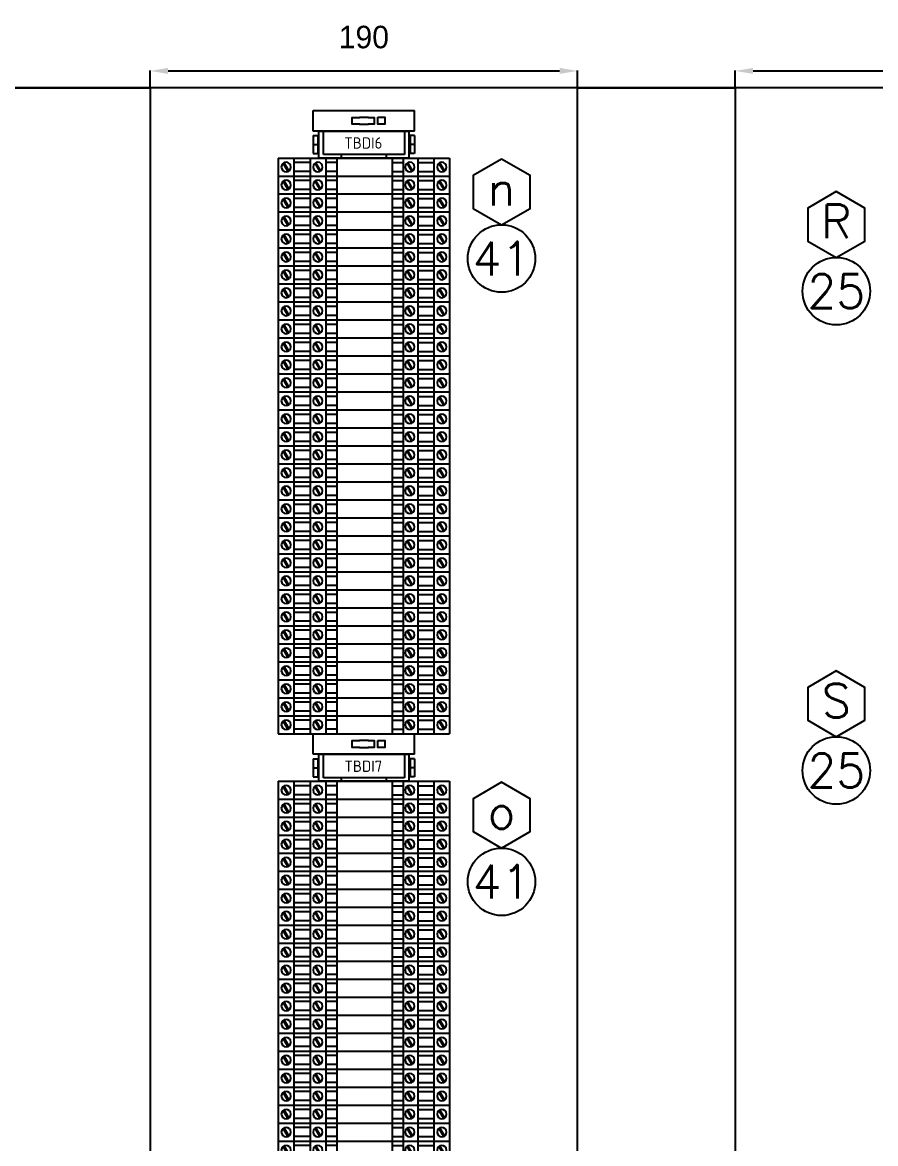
# Model space of a CAD drawing. Header units: inches. Extents: x 564911 to 603980, y 458630 to 507164.
# Drawn here: x 585151.7 to 585530.8, y 499471.5 to 499970 of the extents above; entities that cross this region are included whole.
import ezdxf
from ezdxf.enums import TextEntityAlignment as Align

# ---------------------------------------------------------------- set-up
doc = ezdxf.new("R2010")
doc.units = ezdxf.units.IN
doc.header["$MEASUREMENT"] = 0
doc.linetypes.add('HIDDEN', pattern=[0.375, 0.25, -0.125])
for name, color, linetype in [('ANN-SMTEXT', 2, 'Continuous'), ('ASHADE', 7, 'Continuous'), ('TER', 4, 'Continuous')]:
    doc.layers.add(name, color=color, linetype=linetype)
doc.styles.add('ISO3098B', font='ISO3098B.shx')
doc.styles.add('S', font='SIMPLEX.SHX')
doc.dimstyles.new('Copy of A', dxfattribs={"dimtxt": 10, "dimasz": 8, "dimexe": 0.18, "dimexo": 0.0625, "dimgap": 10, "dimtad": 1, "dimdec": 0, "dimzin": 0, "dimdsep": 46, "dimtxsty": 'Standard', "dimcen": 0.09, "dimclrd": 3, "dimclre": 3, "dimadec": 0, "dimazin": 0, "dimtfac": 1, "dimtdec": 0, "dimtofl": 0, "dimtmove": 0, "dimatfit": 1, "dimldrblk": 'CLOSEDBLANK', "dimfxl": 0, "dimtolj": 1, "dimtzin": 0, "dimarcsym": 0})

# ---------------------------------------------------------------- blocks, each defined once
blk = doc.blocks.new('STOPER')
at = {"color": 0}
for points in [[(22179.34, -20542.87), (22175.95, -20542.87), (22175.95, -20539.79), (22179.34, -20539.79)], [(22179.34, -20539.79), (22179.34, -20539.65), (22183.04, -20539.65), (22183.04, -20539.79)], [(22183.04, -20539.79), (22185.81, -20539.79), (22185.81, -20542.87), (22183.04, -20542.87)], [(22183.04, -20542.87), (22183.04, -20543.01), (22179.34, -20543.01), (22179.34, -20542.87)]]:
    blk.add_lwpolyline(points, dxfattribs=at)
blk.add_lwpolyline([(22187.35, -20539.78), (22190.43, -20539.78), (22190.43, -20542.86), (22187.35, -20542.86)], close=True, dxfattribs=at)
at = {"layer": 'TER', "color": 0}
for p, q in [((22158.68, -20545.88), (22158.68, -20536.78)), ((22158.68, -20536.78), (22203.7, -20536.78)), ((22203.7, -20545.88), (22203.7, -20536.78)), ((22203.7, -20545.88), (22158.68, -20545.88))]:
    blk.add_line(p, q, dxfattribs=at)
blk = doc.blocks.new('*D78')
at = {"color": 3, "linetype": 'HIDDEN', "lineweight": -2}
for p, q in [((585208.44, 499940.94), (585208.44, 499948.62)), ((585398.44, 499940.94), (585398.44, 499948.62))]:
    blk.add_line(p, q, dxfattribs=at)
at = {"color": 3, "lineweight": -2}
blk.add_line((585216.44, 499948.44), (585390.44, 499948.44), dxfattribs=at)
at = {"color": 3}
for points in [[(585216.44, 499949.78), (585216.44, 499947.11), (585208.44, 499948.44)], [(585390.44, 499949.78), (585390.44, 499947.11), (585398.44, 499948.44)]]:
    blk.add_solid(points, dxfattribs=at)
at = {"layer": 'DEFPOINTS', "color": 0}
for p in [(585398.44, 499948.44), (585208.44, 499940.88), (585398.44, 499940.88)]:
    blk.add_point(p, dxfattribs=at)
at = {"color": 0, "insert": (585303.44, 499963.44), "char_height": 10, "attachment_point": 5}
blk.add_mtext('\\A1;190', dxfattribs=at)
blk = doc.blocks.new('_ClosedBlank')
at = {"color": 0, "linetype": 'ByBlock', "lineweight": -2}
for p, q in [((-1, 0.167), (0, 0)), ((-1, 0.167), (-1, -0.167)), ((0, 0), (-1, -0.167))]:
    blk.add_line(p, q, dxfattribs=at)
blk = doc.blocks.new('*D79')
at = {"color": 3, "linetype": 'HIDDEN', "lineweight": -2}
for p, q in [((585468.44, 499940.94), (585468.44, 499948.62)), ((585658.44, 499940.94), (585658.44, 499948.62))]:
    blk.add_line(p, q, dxfattribs=at)
at = {"color": 3, "lineweight": -2}
blk.add_line((585476.44, 499948.44), (585650.44, 499948.44), dxfattribs=at)
at = {"color": 3}
for points in [[(585476.44, 499949.78), (585476.44, 499947.11), (585468.44, 499948.44)], [(585650.44, 499949.78), (585650.44, 499947.11), (585658.44, 499948.44)]]:
    blk.add_solid(points, dxfattribs=at)
at = {"layer": 'DEFPOINTS', "color": 0}
for p in [(585658.44, 499948.44), (585468.44, 499940.88), (585658.44, 499940.88)]:
    blk.add_point(p, dxfattribs=at)
at = {"color": 0, "insert": (585563.44, 499963.44), "char_height": 10, "attachment_point": 5}
blk.add_mtext('\\A1;190', dxfattribs=at)
blk = doc.blocks.new('AB1492-GM35')
at = {"color": 4}
for p, q in [((5059.57, 1341.24), (5067.57, 1341.24)), ((5059.57, 1341.24), (5059.57, 1338.74)), ((5063.57, 1341.24), (5063.57, 1339.24)), ((5067.57, 1341.24), (5067.57, 1338.74)), ((5057.57, 1338.74), (5069.57, 1338.74)), ((5057.57, 1298.74), (5057.57, 1338.74)), ((5057.57, 1336.74), (5068.07, 1336.74)), ((5059.57, 1339.24), (5067.57, 1339.24)), ((5068.07, 1336.74), (5068.07, 1328.74)), ((5069.57, 1338.74), (5069.57, 1298.74)), ((5069.57, 1328.74), (5068.07, 1328.74)), ((5068.07, 1328.74), (5068.07, 1308.74)), ((5068.07, 1308.74), (5068.07, 1300.74)), ((5069.57, 1308.74), (5068.07, 1308.74)), ((5068.07, 1300.74), (5057.57, 1300.74)), ((5069.57, 1298.74), (5057.57, 1298.74)), ((5059.57, 1296.24), (5059.57, 1298.74)), ((5059.57, 1298.24), (5067.57, 1298.24)), ((5059.57, 1296.24), (5067.57, 1296.24)), ((5063.57, 1296.24), (5063.57, 1298.24)), ((5067.57, 1296.24), (5067.57, 1298.74))]:
    blk.add_line(p, q, dxfattribs=at)
at = {"style": 'ISO3098B'}
for tag, p in [('A', (5060.59, 1318.74)), ('B', (5064.59, 1318.74))]:
    blk.add_attdef(tag, text='', height=3, rotation=90, dxfattribs=at).set_placement(p, align=Align.MIDDLE_CENTER)
blk = doc.blocks.new('1492JD3FB')
at = {"color": 90}
for p, q in [((579692.66, 513553.91, -2.05), (579692.66, 513545.91, -2.05)), ((579692.66, 513553.91), (579692.66, 513545.91)), ((579692.66, 513553.91), (579768.86, 513553.91)), ((579697.03, 513548), (579694.94, 513551.62)), ((579697.38, 513548.2), (579695.29, 513551.82)), ((579699.66, 513553.91, 28.8), (579699.66, 513545.91, 28.8)), ((579699.66, 513553.91, 28.8), (579699.66, 513545.91, 28.8)), ((579706.81, 513551.91, 57.59), (579699.66, 513551.91, 57.59)), ((579706.81, 513553.91, 28.8), (579706.81, 513545.91, 28.8)), ((579706.81, 513553.91, 28.8), (579706.81, 513545.91, 28.8)), ((579711.18, 513548), (579709.09, 513551.62)), ((579711.53, 513548.2), (579709.44, 513551.82)), ((579713.81, 513553.91, 28.8), (579713.81, 513545.91, 28.8)), ((579713.81, 513553.91, 28.8), (579713.81, 513545.91, 28.8)), ((579718.72, 513551.91, 28.8), (579713.81, 513551.91, 28.8)), ((579718.72, 513553.91, 47.95), (579718.72, 513545.91, 47.95)), ((579743.3, 513553.91, 19.15), (579743.3, 513545.91, 19.15)), ((579743.3, 513551.91), (579748.21, 513551.91)), ((579748.21, 513553.91, 29.8), (579748.21, 513545.91, 29.8)), ((579748.21, 513553.91, 35.7), (579748.21, 513545.91, 35.7)), ((579752.08, 513548), (579749.99, 513551.62)), ((579752.43, 513548.2), (579750.34, 513551.82)), ((579754.71, 513553.91, 28.8), (579754.71, 513545.91, 28.8)), ((579754.71, 513553.91, 28.8), (579754.71, 513545.91, 28.8)), ((579754.71, 513551.91, 57.59), (579761.86, 513551.91, 57.59)), ((579761.86, 513553.91, 28.8), (579761.86, 513545.91, 28.8)), ((579761.86, 513553.91, 28.8), (579761.86, 513545.91, 28.8)), ((579766.23, 513548), (579764.14, 513551.62)), ((579766.58, 513548.2), (579764.49, 513551.82)), ((579768.86, 513553.91, -2.05), (579768.86, 513545.91, -2.05)), ((579768.86, 513553.91), (579768.86, 513545.91)), ((579692.66, 513545.91), (579768.86, 513545.91)), ((579706.81, 513547.91, 57.59), (579699.66, 513547.91, 57.59)), ((579718.72, 513547.91, 28.8), (579713.81, 513547.91, 28.8)), ((579743.3, 513547.91), (579748.21, 513547.91)), ((579754.71, 513547.91, 57.59), (579761.86, 513547.91, 57.59))]:
    blk.add_line(p, q, dxfattribs=at)
at = {"color": 90, "extrusion": (-1, 1.15876e-15, 2.20861e-14)}
for p, q in [((579692.66, 513553.91, -2.05), (579692.66, 513545.91, -2.05)), ((579692.66, 513553.91), (579692.66, 513545.91)), ((579692.66, 513545.91), (579692.66, 513545.91, -2.05)), ((579692.66, 513545.91, -2.05), (579692.66, 513545.91)), ((579692.66, 513545.91), (579692.66, 513545.91, 2.05)), ((579692.66, 513545.91, 2.05), (579692.66, 513545.91))]:
    blk.add_line(p, q, dxfattribs=at)
at = {"color": 90, "extrusion": (-1, 1.15876e-15, 4.30509e-10)}
for p, q in [((579748.21, 513553.91, 29.8), (579748.21, 513545.91, 29.8)), ((579748.21, 513553.91, 35.7), (579748.21, 513545.91, 35.7))]:
    blk.add_line(p, q, dxfattribs=at)
at = {"color": 90, "extrusion": (1, -1.15876e-15, -1.1783e-16)}
for p, q in [((579768.86, 513553.91, -2.05), (579768.86, 513545.91, -2.05)), ((579768.86, 513553.91), (579768.86, 513545.91))]:
    blk.add_line(p, q, dxfattribs=at)
at = {"color": 90, "extrusion": (-1.15876e-15, -1, 4.93038e-32)}
for p, q in [((579692.66, 513545.91, -2.05), (579692.66, 513545.91)), ((579692.66, 513545.91), (579692.66, 513545.91, 2.05)), ((579695.31, 513545.91, 9.3), (579695.31, 513545.91, 9.76)), ((579695.31, 513545.91, 11.35), (579695.31, 513545.91, 11.82))]:
    blk.add_line(p, q, dxfattribs=at)
at = {"color": 90, "extrusion": (1.15876e-15, 1, -4.93038e-32)}
for p, q in [((579692.66, 513545.91), (579692.66, 513545.91, -2.05)), ((579692.66, 513545.91, 2.05), (579692.66, 513545.91)), ((579695.31, 513545.91, 9.76), (579695.31, 513545.91, 9.3)), ((579695.31, 513545.91, 11.82), (579695.31, 513545.91, 11.35))]:
    blk.add_line(p, q, dxfattribs=at)
at = {"color": 90, "extrusion": (-1, 1.15876e-15, 1.1783e-16)}
for p, q in [((579695.31, 513545.91, 9.76), (579695.31, 513545.91, 9.3)), ((579695.31, 513545.91, 9.3), (579695.31, 513545.91, 9.76)), ((579695.31, 513545.91, 11.35), (579695.31, 513545.91, 11.82)), ((579695.31, 513545.91, 11.82), (579695.31, 513545.91, 11.35))]:
    blk.add_line(p, q, dxfattribs=at)
at = {"color": 90, "extrusion": (-1.1783e-16, 2.22045e-16, -1)}
for centre in [(-579696.16, 513549.91), (-579710.31, 513549.91)]:
    blk.add_circle(centre, 2.1, dxfattribs=at)
at = {"color": 90, "extrusion": (1.1783e-16, 2.22045e-16, -1)}
for centre in [(-579751.21, 513549.91), (-579765.36, 513549.91)]:
    blk.add_circle(centre, 2.1, dxfattribs=at)

msp = doc.modelspace()

# ---------------------------------------------------------------- linework, layer by layer
at = {"color": 0}
for points in [[(585138.44372, 499940.88081), (585208.44372, 499940.88081), (585208.44372, 498270.88081), (585138.44372, 498270.88081)], [(585398.44372, 499940.88081), (585468.44372, 499940.88081), (585468.44372, 498270.88081), (585398.44372, 498270.88081)]]:
    msp.add_lwpolyline(points, close=True, dxfattribs=at)
at = {"color": 4, "elevation": 0.71885}
for points in [[(585364.6254, 499909.27438), (585351.9584, 499901.96108), (585351.9584, 499887.33448), (585364.6254, 499880.02119), (585377.2924, 499887.33448), (585377.2924, 499901.96108)], [(585364.6254, 499632.17438), (585351.9584, 499624.86108), (585351.9584, 499610.23448), (585364.6254, 499602.92119), (585377.2924, 499610.23448), (585377.2924, 499624.86108)]]:
    msp.add_lwpolyline(points, close=True, dxfattribs=at)
at = {"color": 1, "elevation": 0.71885}
for points in [[(585513.40284, 499894.76036), (585500.73583, 499887.44706), (585500.73583, 499872.82046), (585513.40284, 499865.50716), (585526.06984, 499872.82046), (585526.06984, 499887.44706)], [(585513.40284, 499681.66036), (585500.73583, 499674.34706), (585500.73583, 499659.72046), (585513.40284, 499652.40716), (585526.06984, 499659.72046), (585526.06984, 499674.34706)]]:
    msp.add_lwpolyline(points, close=True, dxfattribs=at)
at = {"color": 3}
for centre in [(585364.6254, 499865.02119, 0.71885), (585513.40284, 499850.50716, 0.71885), (585513.40284, 499637.40716, 0.71885), (585364.6254, 499587.92119, 0.71885)]:
    msp.add_circle(centre, 15, dxfattribs=at)
at = {"layer": 'ASHADE', "color": 4}
msp.add_line((586513.44372, 499940.88081), (584618.44372, 499940.88081), dxfattribs=at)
msp.add_line((586513.44372, 499940.88081), (584618.44372, 499940.88081), dxfattribs=at)
at = {"layer": 'ASHADE', "color": 0}
msp.add_line((586513.44372, 499940.88081), (584618.44372, 499940.88081), dxfattribs=at)

# ---------------------------------------------------------------- block references
at = {"color": 0}
for p in [(563122.25479, 520467.59468), (563122.25479, 520190.49468)]:
    msp.add_blockref('STOPER', p, dxfattribs=at)
ref = msp.add_blockref('AB1492-GM35', (583984.7046, 504979.29001), dxfattribs=dict(rotation=270))
ref.add_attrib('1', 'TBDI6', dxfattribs={"height": 5, "style": 'ISO3098B'}).set_placement((585303.18411, 499916.39), align=Align.MIDDLE_CENTER)
for p in [(5572.68502, -13644.191), (5572.68502, -13652.191), (5572.68502, -13660.191), (5572.68502, -13668.191), (5572.68502, -13676.191), (5572.68502, -13684.191), (5572.68502, -13692.191), (5572.68502, -13700.191), (5572.68502, -13708.191), (5572.68502, -13716.191), (5572.68502, -13724.191), (5572.68502, -13732.191), (5572.68502, -13740.191), (5572.68502, -13748.191), (5572.68502, -13756.191), (5572.68502, -13764.191), (5572.68502, -13772.191), (5572.68502, -13780.191), (5572.68502, -13788.191), (5572.68502, -13796.191), (5572.68502, -13804.191), (5572.68502, -13812.191), (5572.68502, -13820.191), (5572.68502, -13828.191), (5572.68502, -13836.191), (5572.68502, -13844.191), (5572.68502, -13852.191), (5572.68502, -13860.191), (5572.68502, -13868.191), (5572.68502, -13876.191), (5572.68502, -13884.191), (5572.68502, -13892.191), (5572.68502, -13921.291), (5572.68502, -13929.291), (5572.68502, -13937.291), (5572.68502, -13945.291), (5572.68502, -13953.291), (5572.68502, -13961.291), (5572.68502, -13969.291), (5572.68502, -13977.291), (5572.68502, -13985.291), (5572.68502, -13993.291), (5572.68502, -14001.291), (5572.68502, -14009.291), (5572.68502, -14017.291), (5572.68502, -14025.291), (5572.68502, -14033.291), (5572.68502, -14041.291), (5572.68502, -14049.291), (5572.68502, -14057.291), (5572.68502, -14065.291), (5572.68502, -14073.291), (5572.68502, -14081.291)]:
    msp.add_blockref('1492JD3FB', p)
ref = msp.add_blockref('AB1492-GM35', (583984.7046, 504702.19001), dxfattribs=dict(rotation=270))
ref.add_attrib('1', 'TBDI7', dxfattribs={"height": 5, "style": 'ISO3098B'}).set_placement((585303.18411, 499639.29), align=Align.MIDDLE_CENTER)

# ---------------------------------------------------------------- texts
at = {"color": 4, "style": 'S'}
for s, p in [('n', (585364.6254, 499896.10284, 0.71885)), ('o', (585364.6254, 499619.00284, 0.71885))]:
    msp.add_text(s, height=15, dxfattribs=at).set_placement(p, align=Align.MIDDLE_CENTER)
at = {"color": 3, "style": 'S'}
for s, p in [('41', (585364.6254, 499865.02119, 0.71885)), ('25', (585513.40284, 499850.50716, 0.71885)), ('25', (585513.40284, 499637.40716, 0.71885)), ('41', (585364.6254, 499587.92119, 0.71885))]:
    msp.add_text(s, height=15, dxfattribs=at).set_placement(p, align=Align.MIDDLE_CENTER)
at = {"layer": 'ANN-SMTEXT', "color": 1, "style": 'S'}
for s, p in [('R', (585513.40284, 499881.58882, 0.71885)), ('S', (585513.40284, 499668.48882, 0.71885))]:
    msp.add_text(s, height=15, dxfattribs=at).set_placement(p, align=Align.MIDDLE_CENTER)

# ---------------------------------------------------------------- dimensions: what is measured, and where the dimension line sits
for base, p1, p2, picture, middle in [((585398.44372, 499948.44228), (585208.44372, 499940.88081), (585398.44372, 499940.88081), '*D78', (585303.44372, 499963.44228)), ((585658.44372, 499948.44228), (585468.44372, 499940.88081), (585658.44372, 499940.88081), '*D79', (585563.44372, 499963.44228))]:
    dim = msp.add_linear_dim(base=base, p1=p1, p2=p2, dimstyle='Copy of A')
    dim.commit()
    dim.dimension.update_dxf_attribs({"geometry": picture, "text_midpoint": middle})

doc.saveas('drawing.dxf')
